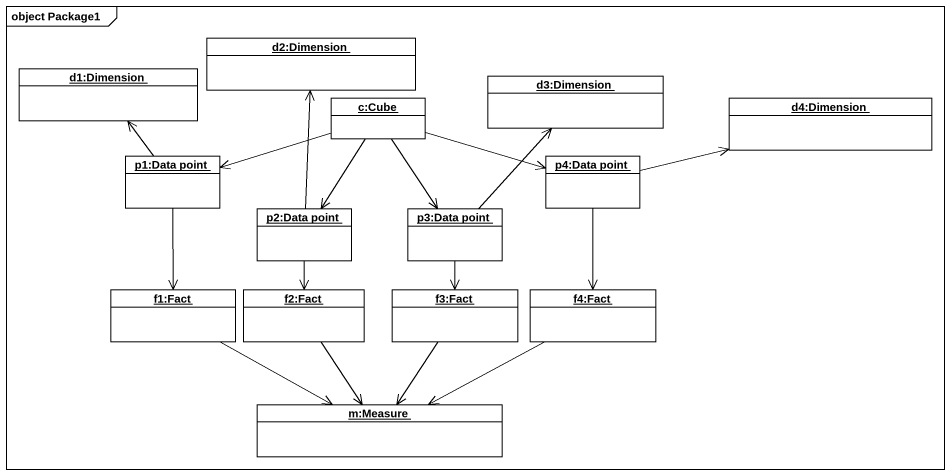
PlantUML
@startuml
mainframe object Package1
hide circle
hide empty members
object "d2:Dimension" as d2_Dimension
object "d1:Dimension" as d1_Dimension
object "с:Cube" as с_Cube
object "d3:Dimension" as d3_Dimension
object "d4:Dimension" as d4_Dimension
object "p1:Data point" as p1_Data_point
object "p4:Data point" as p4_Data_point
object "p2:Data point" as p2_Data_point
object "p3:Data point" as p3_Data_point
object "f1:Fact" as f1_Fact
object "f2:Fact" as f2_Fact
object "f3:Fact" as f3_Fact
object "f4:Fact" as f4_Fact
object "m:Measure" as m_Measure
с_Cube -left-> p1_Data_point
с_Cube -right-> p4_Data_point
с_Cube --> p2_Data_point
с_Cube --> p3_Data_point
p1_Data_point -up-> d1_Dimension
p1_Data_point --> f1_Fact
p4_Data_point -right-> d4_Dimension
p4_Data_point --> f4_Fact
p2_Data_point -up-> d2_Dimension
p2_Data_point --> f2_Fact
p3_Data_point -up-> d3_Dimension
p3_Data_point --> f3_Fact
f1_Fact -right-> m_Measure
f2_Fact --> m_Measure
f3_Fact --> m_Measure
f4_Fact -left-> m_Measure
@enduml
